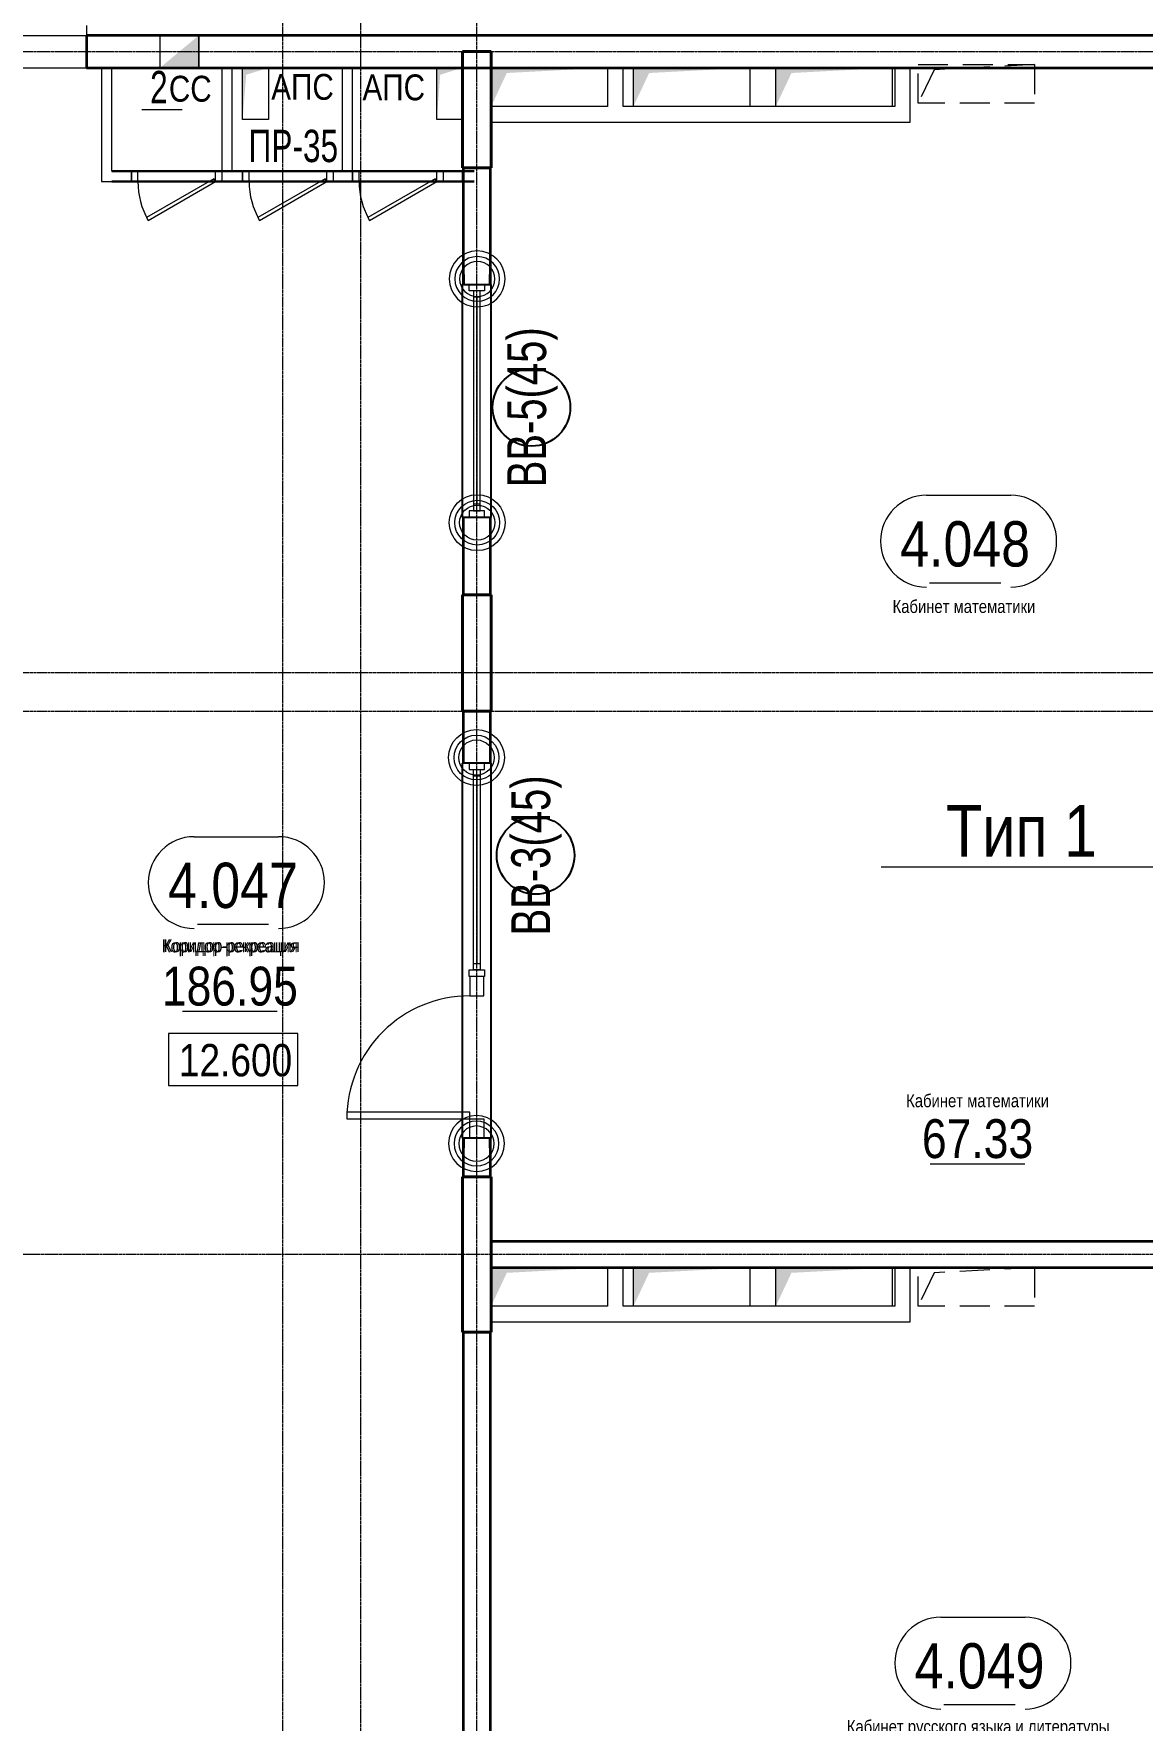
# Model space of a CAD drawing. Header units: millimetres. Extents: x -65509 to 912790, y 446 to 713294.
# Drawn here: x 492976 to 501544, y 562383 to 575421 of the extents above; entities that cross this region are included whole.
import ezdxf
from ezdxf import colors
from ezdxf.entities.mleader import LeaderData, LeaderLine
from ezdxf.enums import TextEntityAlignment as Align
from ezdxf.math import Vec2, Vec3

# ---------------------------------------------------------------- set-up
doc = ezdxf.new("R2010")
doc.units = ezdxf.units.MM
for name, pattern in [('CENTER2', [28.575, 19.05, -3.175, 3.175, -3.175]), ('HIDDEN', [9.525, 6.35, -3.175]), ('HIDDEN2', [4.7625, 3.175, -1.5875])]:
    doc.linetypes.add(name, pattern=pattern)
doc.layers.get('Defpoints').update_dxf_attribs({"color": 250})
for name, color, linetype, lineweight in [('A-AREA', 250, 'Continuous', 15), ('АР_Area', 250, 'Continuous', 5), ('АР_Витраж', 250, 'Continuous', 13), ('АР_Витраж марка', 250, 'Continuous', 9), ('АР_Двери_витраж', 250, 'Continuous', 9), ('АР_Колонны', 250, 'Continuous', 30), ('АР_Отв. марка', 250, 'Continuous', 9), ('АР_Отметка', 250, 'Continuous', 13), ('АР_площадь пом', 250, 'Continuous', 5), ('АР_Проем', 250, 'Continuous', 0), ('АР_Стены ЖБ', 250, 'Continuous', 35), ('АР_Стены кирпич', 250, 'Continuous', 20), ('АР_Стены ПЕНОблок', 250, 'Continuous', 20), ('АР_Стены_дефшов', 250, 'Continuous', 0), ('АР_Тонкая', 250, 'Continuous', 5), ('Двери кабины', 250, 'Continuous', 0), ('КМ_Фахверки', 250, 'Continuous', 25), ('ОВ_Классы', 250, 'Continuous', 0), ('ОВ_Шахты', 250, 'Continuous', 5), ('Размеры зашивки ГКЛ', 250, 'Continuous', 0), ('РД_Оси_100', 250, 'Continuous', 0), ('РД_проем_инж перемыч_фахверк', 250, 'Continuous', 18), ('СС_Отверстия', 250, 'Continuous', 9)]:
    doc.layers.add(name, color=color, linetype=linetype, lineweight=lineweight)
for name, color, linetype, lineweight, plot in [('АР_Делит', 250, 'Continuous', 0, False), ('РД_Проем', 250, 'Continuous', 0, False), ('РД_проем_инж перемыч_подсчет', 250, 'Continuous', 30, False)]:
    doc.layers.add(name, color=color, linetype=linetype, lineweight=lineweight, plot=plot)
doc.layers.add('РД_Витраж_вн', color=250, linetype='Continuous')
doc.layers.add('РД_Перемычка инж проемов', color=250, linetype='Continuous')
doc.styles.add('Arial0', font='arial.ttf')
doc.styles.add('Arial_09', font='ARIALN.TTF', dxfattribs={"width": 0.9})
doc.styles.add('Arial_Narrow_08', font='ARIALN.TTF', dxfattribs={"width": 0.8})
doc.styles.add('style1', font='ARIALN.TTF')
doc.styles.add('ккк', font='isocpeur.ttf', dxfattribs={"width": 0.85, "oblique": 15})

# ---------------------------------------------------------------- blocks, each defined once
blk = doc.blocks.new('Отметка_план')
at = {"color": 7}
blk.add_lwpolyline([(0, 0), (10, 0), (10, 4), (0, 4)], close=True, dxfattribs=at)
at = {"style": 'Arial_Narrow_08', "width": 0.8}
blk.add_attdef('OTMG', text='', height=2.5, dxfattribs=at).set_placement((9.06, 0.7), align=Align.RIGHT)
blk = doc.blocks.new('otv')
at = {"linetype": 'Continuous'}
blk.add_lwpolyline([(0, -1), (0, 0), (1, 0), (1, -1)], close=True, dxfattribs=at)
blk.add_solid([(0, -1), (0, 0), (0.135, -0.137), (1, 0)], dxfattribs=at)
blk = doc.blocks.new('otv пунктир')
at = {"linetype": 'HIDDEN', "ltscale": 0.07}
blk.add_lwpolyline([(0, 0), (0, 1), (1, 1), (1, 0)], close=True, dxfattribs=at)
blk.add_lwpolyline([(0, 1), (0.135, 0.137), (1, 0)], dxfattribs=at)
blk = doc.blocks.new('Ф_пеноблок 200')
at = {"layer": 'АР_Делит', "color": 1}
for radius in [216, 173, 136]:
    blk.add_circle((103, -42), radius, dxfattribs=at)
at = {"layer": 'КМ_Фахверки'}
blk.add_lwpolyline([(0, -75), (0, 0), (200, 0), (200, -75)], dxfattribs=at)
blk = doc.blocks.new('СОШ_2200_АР_ОСИ_М100_28.05.24')
at = {"layer": 'РД_Оси_100', "linetype": 'CENTER2'}
for p, q in [((90799.446, 69000), (117755, 69000)), ((119910, 59700), (94200, 59700))]:
    blk.add_line(p, q, dxfattribs=at)
for points in [[(105300, -6155), (105300, 139938.679)], [(105900, 139938.679), (105900, -6155)], [(106800, -6155), (106800, 139938.679)], [(94200, 69000), (119410, 69000), (119910, 68850)], [(94200, 64200), (119410, 64200), (119910, 64350)], [(94200, 63900), (119410, 63900), (119910, 63750)]]:
    blk.add_lwpolyline(points, dxfattribs=at)
blk = doc.blocks.new('MOK-МаркаПом_овал_ареал')
for p, q in [((-2.99, 3.76), (3.52, 3.76)), ((-2.75, -3), (2.75, -3))]:
    blk.add_line(p, q)
for centre, radius, start, end in [((-2.99, 0.21), 3.55, 90, 270), ((3.52, 0.21), 3.55, 270, 90), ((-7.41, 0), 7.16, 0, 0.001)]:
    blk.add_arc(centre, radius, start, end)
at = {"color": 0, "style": 'style1'}
blk.add_attdef('АР-ПОМЕЩЕНИЕ:НОМЕР', text='', height=3, dxfattribs=at).set_placement((0.26, 0), align=Align.MIDDLE)
blk = doc.blocks.new('MOK-МаркаПомещения1')
at = {"layer": 'A-AREA', "color": 0}
blk.add_line((-3.65, -1.94), (3.65, -1.94), dxfattribs=at)
at = {"layer": 'A-AREA', "color": 0, "style": 'style1'}
blk.add_attdef('АР-ПОМЕЩЕНИЕ:ПЛОЩАДЬ', text='', height=3, dxfattribs=at).set_placement((0, 0), align=Align.MIDDLE)
at = {"layer": 'Defpoints', "style": 'style1', "flags": 8}
blk.add_attdef('АР-ПОМЕЩЕНИЕ:НАИМЕНОВАНИЕ', text='', height=1, dxfattribs=at).set_placement((0, 2.96), align=Align.MIDDLE)
blk = doc.blocks.new('MOK-МаркаПроема инж.')
blk.add_line((-1.33, -1.75), (1.8, -1.75))
at = {"color": 0, "style": 'Arial0', "width": 0.7}
blk.add_attdef('АР-ПРОЕМ:Коробка', text='', height=2.5, dxfattribs=at).set_placement((0, 0), align=Align.MIDDLE)
blk = doc.blocks.new('МаркаВитража1')
at = {"layer": 'Defpoints'}
blk.add_circle((0, 0), 3, dxfattribs=at)
at = {"color": 0, "linetype": 'ByBlock', "lineweight": -2, "style": 'Arial_09', "width": 0.9}
blk.add_attdef('АР-ОКНО:НАИМЕНОВАНИЕ', text='', height=3, dxfattribs=at).set_placement((0, 0), align=Align.MIDDLE)
blk = doc.blocks.new('MOK-МаркаПеремычки')
at = {"color": 0, "style": 'ккк', "oblique": 15, "width": 0.85}
blk.add_attdef('АР-ПРОЕМ:ПЕРЕМЫЧКА', text='', height=2.5, dxfattribs=at).set_placement((0, 0), align=Align.MIDDLE)

msp = doc.modelspace()

# ---------------------------------------------------------------- hatches: boundary and pattern name
at = {"layer": 'СС_Отверстия', "linetype": 'Continuous', "lineweight": 5}
for points in [[(494252.882, 575158.318), (494252.882, 575408.318), (494102.882, 575283.318)], [(493952.882, 575158.318), (494252.882, 575158.318), (494102.882, 575283.318)]]:
    msp.add_hatch(color=256, dxfattribs=at).paths.add_polyline_path(points, flags=0)

# ---------------------------------------------------------------- linework, layer by layer
at = {"layer": 'АР_Витраж', "linetype": 'Continuous', "lineweight": 5}
for p, q in [((496290.882, 573483.318), (496290.882, 571683.318)), ((496510.882, 573483.318), (496510.882, 571683.318)), ((496290.882, 569783.318), (496290.882, 568133.318)), ((496510.882, 569783.318), (496510.882, 568133.318))]:
    msp.add_line(p, q, dxfattribs=at)
at = {"layer": 'АР_Витраж', "linetype": 'Continuous', "lineweight": 13}
for p, q in [((496425.882, 573383.318), (496375.882, 573383.318)), ((496400.882, 573383.318), (496400.882, 571783.318)), ((496425.882, 571783.318), (496375.882, 571783.318)), ((496375.882, 569683.318), (496425.882, 569683.318)), ((496400.882, 569683.318), (496400.882, 568233.318)), ((496375.882, 568233.318), (496425.882, 568233.318))]:
    msp.add_line(p, q, dxfattribs=at)
for points in [[(496340.882, 573433.318), (496340.882, 573483.318), (496460.882, 573483.318), (496460.882, 573433.318)], [(496425.882, 573433.318), (496375.882, 573433.318), (496375.882, 571733.318), (496425.882, 571733.318)], [(496340.882, 571733.318), (496340.882, 571683.318), (496460.882, 571683.318), (496460.882, 571733.318)], [(496460.882, 569733.318), (496460.882, 569783.318), (496340.882, 569783.318), (496340.882, 569733.318)], [(496375.882, 569733.318), (496425.882, 569733.318), (496425.882, 568183.318), (496375.882, 568183.318)], [(496460.882, 568183.318), (496460.882, 568133.318), (496340.882, 568133.318), (496340.882, 568183.318)]]:
    msp.add_lwpolyline(points, close=True, dxfattribs=at)
at = {"layer": 'АР_Двери_витраж', "linetype": 'Continuous', "lineweight": 9}
for points in [[(496455.882, 567983.318), (496455.882, 568133.318), (496345.882, 568133.318), (496345.882, 567983.318)], [(496345.882, 567033.318), (496345.882, 567083.318), (495395.882, 567083.318), (495395.882, 567033.318)], [(496455.882, 567033.318), (496455.882, 566883.318), (496345.882, 566883.318), (496345.882, 567033.318)]]:
    msp.add_lwpolyline(points, close=True, dxfattribs=at)
msp.add_arc((496345.882, 567033.318), 950, 89.9999995, 179.9999995, dxfattribs=at)
at = {"layer": 'АР_Колонны', "linetype": 'HIDDEN2', "lineweight": 25}
for p, q in [((496290.882, 575283.318), (496510.882, 575283.318)), ((496290.882, 574383.318), (496290.882, 575283.318)), ((496510.882, 575283.318), (496510.882, 574383.318)), ((496510.882, 574383.318), (496290.882, 574383.318)), ((496290.885, 571083.318), (496510.885, 571083.318)), ((496290.885, 570183.318), (496290.885, 571083.318)), ((496510.885, 571083.318), (496510.885, 570183.318)), ((496510.885, 570183.318), (496290.885, 570183.318)), ((496290.882, 566583.318), (496510.882, 566583.318)), ((496290.882, 565383.318), (496290.882, 566583.318)), ((496510.882, 566583.318), (496510.882, 565383.318)), ((496510.882, 565383.318), (496290.882, 565383.318))]:
    msp.add_line(p, q, dxfattribs=at)
at = {"layer": 'АР_Колонны', "linetype": 'Continuous', "lineweight": 35}
for p, q in [((496290.882, 575283.318), (496290.882, 574383.318)), ((496510.882, 575283.318), (496290.882, 575283.318)), ((496510.882, 574383.318), (496510.882, 575283.318)), ((496290.882, 574383.318), (496510.882, 574383.318)), ((496290.885, 571083.318), (496290.885, 570183.318)), ((496510.885, 571083.318), (496290.885, 571083.318)), ((496510.885, 570183.318), (496510.885, 571083.318)), ((496290.885, 570183.318), (496510.885, 570183.318)), ((496290.882, 566583.318), (496290.882, 565383.318)), ((496510.882, 566583.318), (496290.882, 566583.318)), ((496510.882, 565383.318), (496510.882, 566583.318)), ((496290.882, 565383.318), (496510.882, 565383.318))]:
    msp.add_line(p, q, dxfattribs=at)
at = {"layer": 'АР_Проем', "linetype": 'Continuous', "lineweight": 0}
for p, q in [((491385.055, 575408.318), (493385.055, 575408.318)), ((491385.055, 575158.318), (493385.055, 575158.318))]:
    msp.add_line(p, q, dxfattribs=at)
at = {"layer": 'АР_Стены ЖБ', "linetype": 'Continuous', "lineweight": 35}
for p, q in [((493385.055, 575408.318), (493385.055, 575158.318)), ((504300.895, 575408.318), (493385.055, 575408.318)), ((493385.055, 575158.318), (504300.895, 575158.318)), ((496510.882, 566083.904), (496510.882, 565883.904)), ((504080.882, 566083.904), (496510.882, 566083.904)), ((496510.882, 565883.904), (504080.882, 565883.904))]:
    msp.add_line(p, q, dxfattribs=at)
at = {"layer": 'АР_Стены ЖБ', "linetype": 'Continuous', "lineweight": 15}
for p, q in [((493952.882, 575158.318), (493952.882, 575408.318)), ((494252.882, 575408.318), (494252.882, 575158.318))]:
    msp.add_line(p, q, dxfattribs=at)
at = {"layer": 'АР_Стены ЖБ', "linetype": 'Continuous', "lineweight": 40}
for p, q in [((496510.882, 575283.318), (496290.882, 575283.318)), ((496290.882, 575283.318), (496290.882, 574383.318)), ((496510.882, 574383.318), (496510.882, 575283.318)), ((496290.882, 574383.318), (496510.882, 574383.318)), ((496510.885, 571083.318), (496290.885, 571083.318)), ((496290.885, 571083.318), (496290.885, 570183.318)), ((496510.885, 570183.318), (496510.885, 571083.318)), ((496290.885, 570183.318), (496510.885, 570183.318)), ((496510.882, 566583.318), (496290.882, 566583.318)), ((496290.882, 566583.318), (496290.882, 565383.318)), ((496510.882, 565383.318), (496510.882, 566583.318)), ((496290.882, 565383.318), (496510.882, 565383.318))]:
    msp.add_line(p, q, dxfattribs=at)
at = {"layer": 'АР_Стены кирпич', "linetype": 'Continuous', "lineweight": 20}
for p, q in [((497530.882, 575158.318), (497410.882, 575158.318)), ((497410.882, 575158.318), (497410.882, 574858.318)), ((497530.882, 574858.318), (497530.882, 575158.318)), ((499750.882, 575158.318), (499630.882, 575158.318)), ((499630.882, 575158.318), (499630.882, 574858.318)), ((499750.882, 574738.318), (499750.882, 575158.318)), ((497410.882, 574858.318), (496510.882, 574858.318)), ((496510.882, 574858.318), (496510.882, 574738.318)), ((499630.882, 574858.318), (497530.882, 574858.318)), ((496510.882, 574738.318), (499750.882, 574738.318)), ((497530.882, 565883.318), (497410.882, 565883.318)), ((497410.882, 565883.318), (497410.882, 565583.318)), ((497530.882, 565583.318), (497530.882, 565883.318)), ((499750.882, 565883.318), (499630.882, 565883.318)), ((499630.882, 565883.318), (499630.882, 565583.318)), ((499750.882, 565463.318), (499750.882, 565883.318)), ((497410.882, 565583.318), (496510.882, 565583.318)), ((496510.882, 565583.318), (496510.882, 565463.318)), ((499630.882, 565583.318), (497530.882, 565583.318)), ((496510.882, 565463.318), (499750.882, 565463.318))]:
    msp.add_line(p, q, dxfattribs=at)
at = {"layer": 'АР_Стены ПЕНОблок', "linetype": 'Continuous', "lineweight": 20}
for p, q in [((493580.882, 575158.318), (493500.882, 575158.318)), ((493500.882, 575158.318), (493500.882, 574278.318)), ((493580.882, 574358.318), (493580.882, 575158.318)), ((494510.882, 575158.318), (494430.882, 575158.318)), ((494430.882, 575158.318), (494430.882, 574278.318)), ((494510.882, 574358.318), (494510.882, 575158.318)), ((495440.882, 575158.318), (495360.882, 575158.318)), ((495360.882, 575158.318), (495360.882, 574358.318)), ((495440.882, 574358.318), (495440.882, 575158.318)), ((493730.882, 574358.318), (493580.882, 574358.318)), ((493730.882, 574278.318), (493730.882, 574358.318)), ((494590.882, 574358.318), (494510.882, 574358.318)), ((494590.882, 574278.318), (494590.882, 574358.318)), ((495360.882, 574358.318), (495290.882, 574358.318)), ((495290.882, 574358.318), (495290.882, 574278.318)), ((495440.882, 574278.318), (495440.882, 574358.318)), ((495440.882, 574358.318), (495440.882, 574358.318)), ((496290.859, 574358.318), (496140.882, 574358.318)), ((496140.882, 574358.318), (496140.882, 574278.318)), ((496290.859, 574278.318), (496290.859, 574358.318)), ((496500.882, 574383.318), (496300.882, 574383.318)), ((496300.882, 574383.318), (496300.882, 573483.318)), ((496500.882, 573483.318), (496500.882, 574383.318)), ((493500.882, 574278.318), (493730.882, 574278.318)), ((494430.882, 574278.318), (494590.882, 574278.318)), ((495290.882, 574278.318), (495440.882, 574278.318)), ((496140.882, 574278.318), (496290.859, 574278.318)), ((496300.882, 573483.318), (496500.882, 573483.318)), ((496500.882, 571683.318), (496300.882, 571683.318)), ((496300.882, 571683.318), (496300.882, 571083.318)), ((496500.882, 571083.318), (496500.882, 571683.318)), ((496300.882, 571083.318), (496500.882, 571083.318)), ((496500.882, 570183.318), (496300.882, 570183.318)), ((496300.882, 570183.318), (496300.882, 569783.318)), ((496500.882, 569783.318), (496500.882, 570183.318)), ((496300.882, 569783.318), (496500.882, 569783.318)), ((496500.882, 566883.318), (496300.882, 566883.318)), ((496300.882, 566883.318), (496300.882, 566583.318)), ((496500.882, 566583.318), (496500.882, 566883.318)), ((496300.882, 566583.318), (496500.882, 566583.318)), ((496500.882, 565383.318), (496300.882, 565383.318)), ((496300.882, 565383.318), (496300.882, 561783.317)), ((496500.882, 561783.317), (496500.882, 565383.318))]:
    msp.add_line(p, q, dxfattribs=at)
at = {"layer": 'АР_Стены_дефшов', "linetype": 'Continuous', "lineweight": 0}
for p, q in [((493383.056, 575483.304), (493383.056, 575408.266)), ((491383.056, 575408.257), (493383.056, 575408.266)), ((493383.056, 575408.266), (504300.882, 575408.318))]:
    msp.add_line(p, q, dxfattribs=at)
at = {"layer": 'АР_Тонкая', "linetype": 'Continuous', "lineweight": 0}
for p, q in [((496300.882, 574383.318), (496290.882, 574383.318)), ((496290.882, 574383.318), (496290.882, 573483.318)), ((496300.882, 573483.318), (496300.882, 574383.318)), ((496510.882, 574383.318), (496500.882, 574383.318)), ((496500.882, 574383.318), (496500.882, 573483.318)), ((496510.882, 573483.318), (496510.882, 574383.318)), ((496290.882, 573483.318), (496300.882, 573483.318)), ((496500.882, 573483.318), (496510.882, 573483.318)), ((496300.882, 571683.318), (496290.882, 571683.318)), ((496290.882, 571683.318), (496290.882, 571083.318)), ((496300.882, 571083.318), (496300.882, 571683.318)), ((496510.882, 571683.318), (496500.882, 571683.318)), ((496500.882, 571683.318), (496500.882, 571083.318)), ((496510.882, 571083.318), (496510.882, 571683.318)), ((496290.882, 571083.318), (496300.882, 571083.318)), ((496500.882, 571083.318), (496510.882, 571083.318)), ((496300.882, 570183.318), (496290.882, 570183.318)), ((496290.882, 570183.318), (496290.882, 569783.318)), ((496300.882, 569783.318), (496300.882, 570183.318)), ((496510.882, 570183.318), (496500.882, 570183.318)), ((496500.882, 570183.318), (496500.882, 569783.318)), ((496510.882, 569783.318), (496510.882, 570183.318)), ((496290.882, 569783.318), (496300.882, 569783.318)), ((496500.882, 569783.318), (496510.882, 569783.318)), ((496300.882, 566883.318), (496290.882, 566883.318)), ((496290.882, 566883.318), (496290.882, 566583.318)), ((496300.882, 566583.318), (496300.882, 566883.318)), ((496510.882, 566883.318), (496500.882, 566883.318)), ((496500.882, 566883.318), (496500.882, 566583.318)), ((496510.882, 566583.318), (496510.882, 566883.318)), ((496290.882, 566583.318), (496300.882, 566583.318)), ((496500.882, 566583.318), (496510.882, 566583.318)), ((496300.882, 565383.318), (496290.882, 565383.318)), ((496290.882, 565383.318), (496290.882, 561783.317)), ((496300.882, 561783.317), (496300.882, 565383.318)), ((496510.882, 565383.318), (496500.882, 565383.318)), ((496500.882, 565383.318), (496500.882, 561783.317)), ((496510.882, 561783.317), (496510.882, 565383.318))]:
    msp.add_line(p, q, dxfattribs=at)
at = {"layer": 'Двери кабины', "linetype": 'Continuous', "lineweight": 0}
for points in [[(493780.882, 574358.318), (493730.882, 574358.318), (493730.882, 574278.318), (493780.882, 574278.318)], [(494380.882, 574358.318), (494430.882, 574358.318), (494430.882, 574278.318), (494380.882, 574278.318)], [(494640.882, 574358.318), (494590.882, 574358.318), (494590.882, 574278.318), (494640.882, 574278.318)], [(495240.882, 574358.318), (495290.882, 574358.318), (495290.882, 574278.318), (495240.882, 574278.318)], [(495490.882, 574358.318), (495440.882, 574358.318), (495440.882, 574278.318), (495490.882, 574278.318)], [(496090.882, 574358.318), (496140.882, 574358.318), (496140.882, 574278.318), (496090.882, 574278.318)], [(494380.882, 574278.318), (494368.382, 574299.969), (493848.767, 573999.969), (493861.267, 573978.318)], [(495240.882, 574278.318), (495228.382, 574299.969), (494708.767, 573999.969), (494721.267, 573978.318)], [(496090.882, 574278.318), (496078.382, 574299.969), (495558.767, 573999.969), (495571.267, 573978.318)]]:
    msp.add_lwpolyline(points, close=True, dxfattribs=at)
for centre in [(494380.882, 574278.318), (495240.882, 574278.318), (496090.882, 574278.318)]:
    msp.add_arc(centre, 600, 180, 210, dxfattribs=at)
at = {"layer": 'РД_Витраж_вн', "linetype": 'Continuous', "lineweight": -3}
for p, q in [((496290.882, 571683.318), (496290.882, 573483.318)), ((496510.882, 571683.318), (496510.882, 573483.318)), ((496290.882, 566883.318), (496290.882, 569783.318)), ((496510.882, 566883.318), (496510.882, 569783.318))]:
    msp.add_line(p, q, dxfattribs=at)
at = {"layer": 'РД_Проем', "linetype": 'Continuous', "lineweight": 0}
for p, q in [((493730.882, 574358.318), (494430.882, 574358.318)), ((494590.882, 574358.318), (495290.882, 574358.318)), ((495440.882, 574358.318), (496140.882, 574358.318)), ((493730.882, 574278.318), (494430.882, 574278.318)), ((494590.882, 574278.318), (495290.882, 574278.318)), ((495440.882, 574278.318), (496140.882, 574278.318)), ((496290.882, 571683.318), (496290.882, 573483.318)), ((496510.882, 571683.318), (496510.882, 573483.318)), ((496290.882, 566883.318), (496290.882, 569783.318)), ((496510.882, 566883.318), (496510.882, 569783.318))]:
    msp.add_line(p, q, dxfattribs=at)
at = {"layer": 'РД_проем_инж перемыч_подсчет', "linetype": 'Continuous', "lineweight": 30}
for p, q in [((496380.882, 574358.318), (493580.882, 574358.318)), ((496380.882, 574278.318), (493580.882, 574278.318))]:
    msp.add_line(p, q, dxfattribs=at)
at = {"layer": 'РД_проем_инж перемыч_фахверк', "linetype": 'Continuous', "lineweight": 18}
for p, q in [((496290.882, 573483.318), (496290.882, 571683.318)), ((496510.882, 573483.318), (496510.882, 571683.318)), ((496290.882, 569783.318), (496290.882, 566883.318)), ((496510.882, 569783.318), (496510.882, 566883.318))]:
    msp.add_line(p, q, dxfattribs=at)
at = {"layer": 'СС_Отверстия', "linetype": 'Continuous', "lineweight": 9}
for p, q in [((494252.882, 575408.318), (493952.882, 575408.318)), ((493952.882, 575158.318), (493952.882, 575408.318)), ((494252.882, 575158.318), (494252.882, 575408.318)), ((494252.882, 575158.318), (493952.882, 575158.318))]:
    msp.add_line(p, q, dxfattribs=at)

# ---------------------------------------------------------------- block references
at = {"layer": 'АР_Area', "linetype": 'Continuous', "lineweight": 5}
ref = msp.add_blockref('MOK-МаркаПом_овал_ареал', (500174.836, 571477.312), dxfattribs=dict(at, xscale=100, yscale=100, zscale=100))
ref.add_attrib('АР-ПОМЕЩЕНИЕ:НОМЕР', '4.048', dxfattribs={"layer": '0', "color": 0, "height": 350, "style": 'style1'}).set_placement((500174.836, 571477.312), align=Align.MIDDLE)
ref.add_attrib('АР-ПОМЕЩЕНИЕ:НАИМЕНОВАНИЕ', 'Кабинет математики', dxfattribs={"layer": 'Defpoints', "color": 2, "height": 100, "style": 'style1'}).set_placement((500165.421, 570995.919), align=Align.MIDDLE)
ref = msp.add_blockref('MOK-МаркаПом_овал_ареал', (494515.883, 568837.674), dxfattribs=dict(at, xscale=100, yscale=100, zscale=100))
ref.add_attrib('АР-ПОМЕЩЕНИЕ:НОМЕР', '4.047', dxfattribs={"layer": '0', "color": 0, "height": 350, "style": 'style1'}).set_placement((494515.883, 568837.674), align=Align.MIDDLE)
ref.add_attrib('АР-ПОМЕЩЕНИЕ:НАИМЕНОВАНИЕ', 'Коридор-рекреация', dxfattribs={"layer": 'Defpoints', "color": 2, "height": 100, "style": 'style1'}).set_placement((494506.468, 568356.281), align=Align.MIDDLE)
ref = msp.add_blockref('MOK-МаркаПом_овал_ареал', (500285.837, 562804.219), dxfattribs=dict(at, xscale=100, yscale=100, zscale=100))
ref.add_attrib('АР-ПОМЕЩЕНИЕ:НОМЕР', '4.049', dxfattribs={"layer": '0', "color": 0, "height": 350, "style": 'style1'}).set_placement((500285.837, 562804.219), align=Align.MIDDLE)
ref.add_attrib('АР-ПОМЕЩЕНИЕ:НАИМЕНОВАНИЕ', 'Кабинет русского языка и литературы', dxfattribs={"layer": 'Defpoints', "color": 2, "height": 100, "style": 'style1'}).set_placement((500276.422, 562322.826), align=Align.MIDDLE)
at = {"layer": 'АР_Витраж марка', "linetype": 'Continuous', "lineweight": 9, "xscale": 100, "yscale": 100, "zscale": 100, "rotation": 89.99999999999999}
for p, values in [((496823.017, 572532.73), {'АР-ОКНО:НАИМЕНОВАНИЕ': 'ВВ-5(45)'}), ((496854.51, 569068.705), {'АР-ОКНО:НАИМЕНОВАНИЕ': 'ВВ-3(45)'})]:
    msp.add_blockref('МаркаВитража1', p, dxfattribs=at).add_auto_attribs(values)
at = {"layer": 'АР_Отв. марка', "linetype": 'Continuous', "lineweight": 9, "xscale": 100, "yscale": 100, "zscale": 100}
msp.add_blockref('MOK-МаркаПроема инж.', (493943.483, 575010.112, 580), dxfattribs=at).add_auto_attribs({'АР-ПРОЕМ:Коробка': '2'})
at = {"layer": 'АР_Отметка'}
ref = msp.add_blockref('Отметка_план', (494016.583, 567291.286), dxfattribs=dict(at, xscale=100, yscale=100, zscale=100))
ref.add_attrib('OTMG', '12.600', dxfattribs={"layer": '0', "color": 0, "height": 250, "style": 'style1'}).set_placement((494974.001, 567611.103), align=Align.TOP_RIGHT)
at = {"layer": 'АР_площадь пом', "linetype": 'Continuous', "lineweight": 5}
ref = msp.add_blockref('MOK-МаркаПомещения1', (494492.201, 568058.694), dxfattribs=dict(at, xscale=100, yscale=100, zscale=100))
ref.add_attrib('АР-ПОМЕЩЕНИЕ:НАИМЕНОВАНИЕ', 'Коридор-рекреация', dxfattribs={"layer": 'Defpoints', "height": 100, "style": 'style1'}).set_placement((494492.201, 568354.257), align=Align.MIDDLE)
ref.add_attrib('АР-ПОМЕЩЕНИЕ:ПЛОЩАДЬ', '186.95', dxfattribs={"layer": 'A-AREA', "color": 0, "height": 300, "style": 'style1'}).set_placement((494492.201, 568058.694), align=Align.MIDDLE)
ref = msp.add_blockref('MOK-МаркаПомещения1', (500270.582, 566879.661), dxfattribs=dict(at, xscale=100, yscale=100, zscale=100))
ref.add_attrib('АР-ПОМЕЩЕНИЕ:НАИМЕНОВАНИЕ', 'Кабинет математики', dxfattribs={"layer": 'Defpoints', "height": 100, "style": 'style1'}).set_placement((500270.582, 567175.223), align=Align.MIDDLE)
ref.add_attrib('АР-ПОМЕЩЕНИЕ:ПЛОЩАДЬ', '67.33', dxfattribs={"layer": 'A-AREA', "color": 0, "height": 300, "style": 'style1'}).set_placement((500270.582, 566879.661), align=Align.MIDDLE)
at = {"layer": 'КМ_Фахверки', "xscale": -1, "rotation": 180}
msp.add_blockref('Ф_пеноблок 200', (496300.882, 573483.318), dxfattribs=at)
at = {"layer": 'КМ_Фахверки'}
msp.add_blockref('Ф_пеноблок 200', (496300.882, 571683.318), dxfattribs=at)
at = {"layer": 'КМ_Фахверки', "rotation": 180}
msp.add_blockref('Ф_пеноблок 200', (496500.881, 569783.318), dxfattribs=at)
at = {"layer": 'КМ_Фахверки', "xscale": -1}
msp.add_blockref('Ф_пеноблок 200', (496500.881, 566883.318), dxfattribs=at)
at = {"layer": 'ОВ_Классы', "xscale": 300, "yscale": 900, "rotation": 270}
for p in [(499810.882, 575183.318), (499810.882, 565883.318)]:
    msp.add_blockref('otv пунктир', p, dxfattribs=at)
at = {"layer": 'ОВ_Шахты', "xscale": 900, "yscale": 300, "zscale": 1400}
for p in [(496510.882, 575158.318), (497610.882, 575158.318), (498710.882, 575158.318), (496510.882, 565883.318), (497610.882, 565883.318), (498710.882, 565883.318)]:
    msp.add_blockref('otv', p, dxfattribs=at)
at = {"layer": 'РД_Оси_100'}
msp.add_blockref('СОШ_2200_АР_ОСИ_М100_28.05.24', (389600.882, 506283.318), dxfattribs=at)
at = {"layer": 'РД_Перемычка инж проемов', "linetype": 'Continuous', "lineweight": -3}
ref = msp.add_blockref('MOK-МаркаПеремычки', (494982.889, 574553.517, 200), dxfattribs=dict(at, xscale=100, yscale=100, zscale=100))
ref.add_attrib('АР-ПРОЕМ:ПЕРЕМЫЧКА', 'ПР-35', dxfattribs={"layer": '0', "color": 0, "height": 250, "style": 'Arial0', "width": 0.7}).set_placement((494982.889, 574553.517, 200), align=Align.MIDDLE)
at = {"layer": 'СС_Отверстия', "xscale": 200, "yscale": 400}
for p in [(494590.882, 575158.318), (496090.882, 575158.318)]:
    msp.add_blockref('otv', p, dxfattribs=at)

# ---------------------------------------------------------------- texts
at = {"layer": 'СС_Отверстия', "char_height": 200, "width": 590.00022, "attachment_point": 5, "style": 'style1'}
for s, insert in [('CС', (494186.213, 574994.249)), ('АПС', (495053.712, 575008.786)), ('АПС', (495758.712, 575004.786))]:
    msp.add_mtext(s, dxfattribs=dict(at, insert=insert))

# ---------------------------------------------------------------- leaders
at = {"layer": 'Размеры зашивки ГКЛ'}
ml = msp.add_multileader_mtext('Standard', dxfattribs=at)
ml.set_content('\\pxsm1;Тип 1 ', color=(0, 0, 138), style='style1')
ml.set_leader_properties(color=256, linetype='ByLayer', lineweight=9)
ml.build(insert=Vec2(0, 0))
ml.multileader.update_dxf_attribs({"has_dogleg": 0, "text_left_attachment_type": 6, "text_right_attachment_type": 6, "text_bottom_attachment_type": 10, "dogleg_length": 25, "arrow_head_size": 400})
ctx = ml.context
ctx.base_point, ctx.char_height, ctx.arrow_head_size, ctx.landing_gap_size, ctx.plane_origin = Vec3(499977.366, 568978.277), 400, 400, 50, Vec3(494391.298, 575948.841)
ctx.left_attachment, ctx.right_attachment, ctx.top_attachment = 6, 6, 10
notes = []
notes.append((ctx, [(1, (1, 1, 0), (501172.762, 568978.277), (-1, 0), 25, [(1, [(503820.174, 568978.277)], 0, [])])]))
ctx.mtext.insert, ctx.mtext.width, ctx.mtext.defined_height, ctx.mtext.line_spacing_factor, ctx.mtext.flow_direction = Vec3(500027.366, 569458.277), 1668.44707, 600, 0.3, 5
for ctx, leaders in notes:
    for number, flags, end, landing, length, lines in leaders:
        leader = LeaderData()
        leader.index, (leader.has_last_leader_line, leader.has_dogleg_vector, leader.attachment_direction) = number, flags
        leader.last_leader_point, leader.dogleg_vector, leader.dogleg_length = Vec3(end), Vec3(landing), length
        for number, points, colour, breaks in lines:
            line = LeaderLine()
            line.index, line.vertices, line.color, line.breaks = number, Vec3.list(points), colors.encode_raw_color(colour), breaks
            leader.lines.append(line)
        ctx.leaders.append(leader)

doc.saveas('drawing.dxf')
